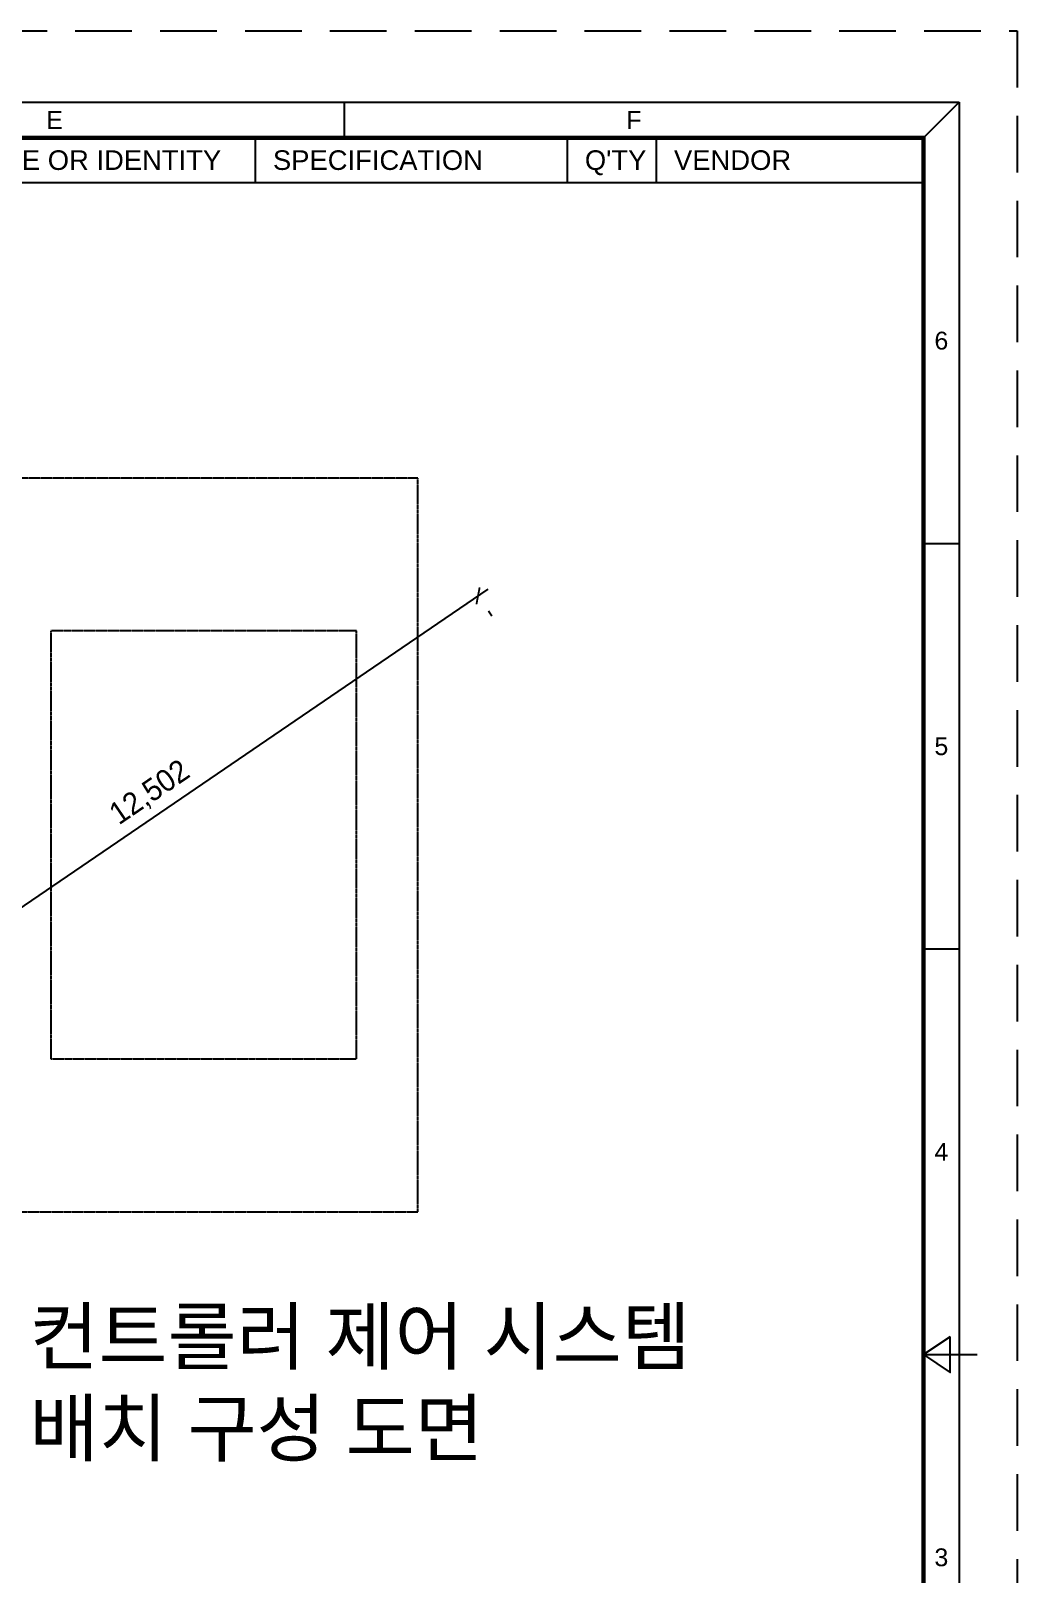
# Model space of a CAD drawing. Header units: millimetres. Extents: x -9372 to 300256, y -58520 to 166772.
# Drawn here: x 36155 to 52290, y 51898 to 77142 of the extents above; entities that cross this region are included whole.
import ezdxf
from ezdxf.enums import TextEntityAlignment as Align

# ---------------------------------------------------------------- set-up
doc = ezdxf.new("R2010")
doc.units = ezdxf.units.MM
doc.linetypes.add('HIDDEN', pattern=[9.525, 6.35, -3.175])
doc.linetypes.add('HIDDEN2', pattern=[0.1875, 0.125, -0.0625])
for name, color, linetype in [('2-몰탈', 9, 'Continuous'), ('Layout01', 3, 'Continuous'), ('치수선', 7, 'Continuous')]:
    doc.layers.add(name, color=color, linetype=linetype)
doc.layers.add('Outline01', color=5, linetype='HIDDEN', plot=False)
doc.styles.add('AW01', font='GulimChe.ttf')
doc.styles.add('LAY-OUT', font='HYWULM.TTF')
doc.styles.get("Standard").update_dxf_attribs({"font": 'ARIAL.TTF'})
doc.dimstyles.new('SCALE 200', dxfattribs={"dimscale": 200, "dimtxt": 1.8, "dimasz": 1, "dimexe": 1.5, "dimexo": 2, "dimgap": 0.7, "dimtad": 1, "dimdec": 0, "dimzin": 0, "dimlunit": 6, "dimtxsty": 'LAY-OUT', "dimblk": 'ARCHTICK', "dimcen": 0, "dimdle": 1, "dimclrd": 8, "dimclre": 8, "dimclrt": 6, "dimadec": 0, "dimazin": 0, "dimtfac": 1, "dimtdec": 0, "dimtix": 1, "dimtmove": 2, "dimatfit": 0, "dimldrblk": 'ARCHTICK', "dimfxl": 1.5, "dimtolj": 1, "dimtzin": 0, "dimarcsym": 0})

# ---------------------------------------------------------------- blocks, each defined once
blk = doc.blocks.new('TEMPLATE_AW_A3_04')
at = {"layer": 'Layout01'}
for p, q in [((15.5, 289), (413.5, 289)), ((344.5, 289), (344.5, 285)), ((409.5, 285), (413.5, 289)), ((413.5, 289), (413.5, 8)), ((334.5, 285), (334.5, 280)), ((369.5, 285), (369.5, 280)), ((379.5, 285), (379.5, 280)), ((259.5, 280), (409.5, 280)), ((409.5, 239.5), (413.5, 239.5)), ((409.5, 194), (413.5, 194)), ((409.5, 148.5), (415.5, 148.5))]:
    blk.add_line(p, q, dxfattribs=at)
at = {"layer": 'Layout01', "const_width": 0.5}
blk.add_lwpolyline([(19.5, 285), (409.5, 285), (409.5, 12), (19.5, 12)], close=True, dxfattribs=at)
at = {"layer": 'Layout01'}
blk.add_lwpolyline([(412.5, 150.5), (409.5, 148.5), (412.5, 146.5)], close=True, dxfattribs=at)
at = {"layer": 'Outline01'}
blk.add_lwpolyline([(0, 297), (420, 297), (420, 0), (0, 0)], close=True, dxfattribs=at)
at = {"layer": 'Layout01'}
for s, p in [('E', (312, 287)), ('F', (377, 287)), ('6', (411.5, 262.25)), ('5', (411.5, 216.75)), ('4', (411.5, 171.25)), ('3', (411.5, 125.75))]:
    blk.add_text(s, height=2, dxfattribs=at).set_placement(p, align=Align.MIDDLE_CENTER)
for s, p in [('CODE OR IDENTITY', (301.5, 282.5)), ('SPECIFICATION', (336.5, 282.5)), ("Q'TY", (371.5, 282.5)), ('VENDOR', (381.5, 282.5))]:
    blk.add_text(s, height=2.2, dxfattribs=at).set_placement(p, align=Align.MIDDLE_LEFT)
at = {"layer": 'Layout01', "color": 2, "style": 'AW01', "width": 0.8}
for tag, p in [('DWG_DATE', (303.5, 37)), ('CHECKED_DATE', (303.5, 28)), ('APPROVED_DATE', (303.5, 19))]:
    blk.add_attdef(tag, text='', height=1.8, dxfattribs=at).set_placement(p, align=Align.MIDDLE_RIGHT)
at = {"layer": 'Layout01', "color": 2, "style": 'AW01'}
for tag, height, p in [('PROJECT1', 2.5, (382, 36)), ('PROJECT2', 2.5, (382, 33)), ('TITLE1', 2.5, (382, 27)), ('SCALE', 2.2, (349.5, 24)), ('TITLE2', 2.5, (382, 24)), ('REV', 2.2, (349.5, 15)), ('SHEET', 2.2, (404.5, 15))]:
    blk.add_attdef(tag, text='', height=height, dxfattribs=at).set_placement(p, align=Align.MIDDLE_CENTER)
for tag, height, p in [('DRAWN_NAME', 2.2, (276.5, 33)), ('CHECKED_NAME', 2.2, (276.5, 24)), ('CUSTOMER', 2.2, (306.5, 24)), ('APPROVED_NAME', 2.2, (276.5, 15)), ('DRAWING_NO', 2.5, (359.5, 15))]:
    blk.add_attdef(tag, text='', height=height, dxfattribs=at).set_placement(p, align=Align.MIDDLE_LEFT)
blk = doc.blocks.new('_ARCHTICK')
at = {"color": 0, "linetype": 'ByBlock', "const_width": 0.15}
blk.add_lwpolyline([(-0.5, -0.5), (0.5, 0.5)], dxfattribs=at)
blk = doc.blocks.new('*D12')
at = {"layer": 'Defpoints', "color": 0, "linetype": 'ByBlock', "ltscale": 100}
for p in [(260961, -7927), (260961, -7927), (250634, -14973)]:
    blk.add_point(p, dxfattribs=at)
at = {"layer": '치수선', "color": 8, "linetype": 'ByBlock', "lineweight": -2, "ltscale": 100}
for p, q in [((250469, -15086), (261126, -7815)), ((261187, -8258), (261130, -8175)), ((250859, -15304), (250803, -15221))]:
    blk.add_line(p, q, dxfattribs=at)
at = {"layer": '치수선', "color": 8, "linetype": 'ByBlock', "lineweight": -2, "ltscale": 100, "xscale": 200, "yscale": 200, "zscale": 200}
for p, rotation in [((260961, -7927), 34.30348897808195), ((250634, -14973), 214.3034889780819)]:
    blk.add_blockref('_ARCHTICK', p, dxfattribs=dict(at, rotation=rotation))
at = {"layer": '치수선', "color": 6, "linetype": 'ByBlock', "ltscale": 100, "insert": (255598, -11157), "char_height": 360, "attachment_point": 5, "rotation": 34.3035, "style": 'LAY-OUT'}
blk.add_mtext('\\A1;12,502', dxfattribs=at)
blk = doc.blocks.new('바닥')
at = {"layer": '2-몰탈', "color": 8, "linetype": 'HIDDEN2', "ltscale": 3}
for points in [[(252974.6, -18000.1), (259974.6, -18000.1), (259974.6, -6000.1), (252974.6, -6000.1)], [(253974.6, -15500.1), (258974.6, -15500.1), (258974.6, -8500.1), (253974.6, -8500.1)]]:
    blk.add_lwpolyline(points, close=True, dxfattribs=at)
at = {"layer": '치수선', "color": 7, "linetype": 'ByBlock', "ltscale": 100}
dim = blk.add_aligned_dim(p1=(250633.9, -14973.1), p2=(260961.2, -7927.4), distance=0, dimstyle='SCALE 200', dxfattribs=at)
dim.commit()
dim.dimension.update_dxf_attribs({"geometry": '*D12', "text_midpoint": (255597.6, -11157.2)})

msp = doc.modelspace()

# ---------------------------------------------------------------- block references
at = {"xscale": 145.8000000000175, "yscale": 145.7999999999956, "zscale": 145.8}
msp.add_blockref('TEMPLATE_AW_A3_04', (-8946, 33839), dxfattribs=at)

# ---------------------------------------------------------------- next in the draw order: block references
msp.add_blockref('바닥', (-217490, 75827))

# ---------------------------------------------------------------- next in the draw order: texts
at = {"color": 1, "insert": (36133, 56237), "char_height": 900, "width": 14472.23, "attachment_point": 1}
msp.add_mtext('{\\fGulim|b0|i0|c129|p50;컨트롤러 제어 시스템\\P배치 구성 도면}', dxfattribs=at)

doc.saveas('drawing.dxf')
